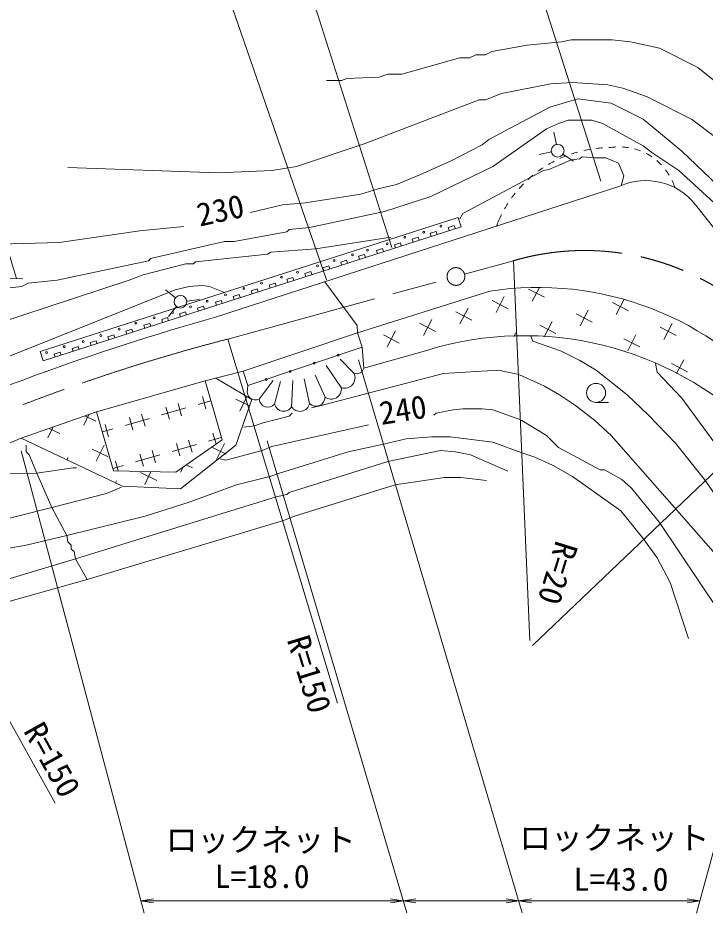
# Model space of a CAD drawing. Units: millimetres, scale not verified. Extents: x 40000 to 680000, y 20000 to 380000.
# Drawn here: x 154709 to 208908, y 248631 to 319280 of the extents above; entities that cross this region are included whole.
import ezdxf
from ezdxf.enums import TextEntityAlignment as Align

# ---------------------------------------------------------------- set-up
doc = ezdxf.new("R2010")
doc.units = ezdxf.units.MM
doc.header["$LTSCALE"] = 1000
doc.linetypes.add('CHAIN', pattern=[18.5, 12, -1.5, 3.5, -1.5])
for name, color, linetype, lineweight in [('M-BGD', 7, 'Continuous', 13), ('M-BMK', 2, 'CHAIN', 13), ('M-STR-HTXT', 7, 'Continuous', 13)]:
    doc.layers.add(name, color=color, linetype=linetype, lineweight=lineweight)
doc.styles.add('ＭＳ ゴシック', font='')
doc.styles.get('ＭＳ ゴシック').set_extended_font_data('MS Gothic')

# ---------------------------------------------------------------- blocks, each defined once
blk = doc.blocks.new('電力柱1')
at = {"color": 7, "linetype": 'Continuous', "lineweight": 13}
for p, q in [((0.4, 0.311), (1.186, 0.93)), ((-0.49, 0.061), (-1.483, 0.18)), ((0.316, -0.391), (0.934, -1.176))]:
    blk.add_line(p, q, dxfattribs=at)
blk.add_circle((0.007, 0.002), 0.5, dxfattribs=at)
blk = doc.blocks.new('広葉樹林')
at = {"color": 7, "linetype": 'Continuous', "lineweight": 13}
blk.add_line((0, 0), (1, 0), dxfattribs=at)
blk.add_circle((0, 0.75), 0.75, dxfattribs=at)
blk = doc.blocks.new('針葉樹林')
at = {"color": 7, "linetype": 'Continuous', "lineweight": 13}
for p, q in [((-0.6, 0), (0, 2)), ((0, 2), (0.6, 0)), ((0.1, 0), (1.1, 0))]:
    blk.add_line(p, q, dxfattribs=at)
blk = doc.blocks.new('open_arrow')
at = {"color": 0, "linetype": 'Continuous', "lineweight": -2}
blk.add_lwpolyline([(7.5, 1.25), (0, 0), (7.5, -1.25)], dxfattribs=at)

msp = doc.modelspace()

# ---------------------------------------------------------------- linework, layer by layer
at = {"layer": 'M-BGD'}
for p, q in [((182017, 309344), (176683, 307566)), ((204031, 309175), (204708, 308667)), ((198358, 308074), (197596, 307735)), ((197596, 307735), (196580, 307312)), ((202187, 306003), (170281, 295656)), ((223843, 284621), (208149, 304538)), ((183626, 304010), (177699, 302740)), ((156475, 292944), (189420, 303539)), ((189657, 302803), (189420, 303539)), ((156712, 292207), (189657, 302803)), ((187227, 302284), (187698, 302435)), ((187774, 302197), (187698, 302435)), ((188639, 302738), (189110, 302889)), ((188715, 302500), (188639, 302738)), ((189186, 302651), (189110, 302889)), ((191906, 302669), (191930, 302696)), ((184134, 301978), (178207, 301047)), ((185815, 301830), (186286, 301981)), ((185892, 301592), (185815, 301830)), ((186362, 301743), (186286, 301981)), ((187304, 302046), (187227, 302284)), ((182991, 300922), (183462, 301073)), ((183538, 300835), (183462, 301073)), ((184403, 301376), (184874, 301527)), ((184480, 301138), (184403, 301376)), ((184950, 301289), (184874, 301527)), ((181579, 300467), (182050, 300619)), ((181656, 300229), (181579, 300467)), ((182126, 300381), (182050, 300619)), ((183068, 300684), (182991, 300922)), ((178755, 299559), (179226, 299711)), ((178832, 299321), (178755, 299559)), ((179303, 299473), (179226, 299711)), ((180167, 300013), (180638, 300165)), ((180244, 299775), (180167, 300013)), ((180714, 299927), (180638, 300165)), ((177343, 299105), (177814, 299256)), ((177420, 298867), (177343, 299105)), ((177891, 299018), (177814, 299256)), ((174520, 298197), (174990, 298348)), ((174596, 297959), (174520, 298197)), ((175067, 298110), (174990, 298348)), ((175932, 298651), (176402, 298802)), ((176008, 298413), (175932, 298651)), ((176479, 298564), (176402, 298802)), ((181473, 294998), (178908, 298454)), ((171696, 297289), (172166, 297440)), ((172243, 297202), (172166, 297440)), ((173108, 297743), (173578, 297894)), ((173184, 297505), (173108, 297743)), ((173655, 297656), (173578, 297894)), ((191920, 297713), (181494, 294428)), ((194979, 297883), (196234, 297229)), ((195840, 298005), (195280, 296929)), ((170284, 296835), (170754, 296986)), ((170360, 296597), (170284, 296835)), ((170831, 296748), (170754, 296986)), ((171772, 297051), (171696, 297289)), ((192118, 296981), (193372, 296328)), ((193072, 297281), (192419, 296027)), ((201604, 296825), (202858, 296172)), ((202510, 297035), (201904, 295871)), ((167460, 295926), (167931, 296078)), ((168007, 295840), (167931, 296078)), ((168872, 296381), (169343, 296532)), ((168948, 296143), (168872, 296381)), ((169419, 296294), (169343, 296532)), ((189257, 296079), (190511, 295426)), ((190210, 296380), (189557, 295125)), ((199696, 296224), (199043, 294969)), ((166048, 295472), (166519, 295624)), ((166125, 295234), (166048, 295472)), ((166595, 295386), (166519, 295624)), ((167536, 295688), (167460, 295926)), ((187349, 295478), (186696, 294224)), ((196835, 295322), (196205, 294112)), ((198742, 295923), (199997, 295270)), ((163224, 294564), (163695, 294716)), ((163771, 294478), (163695, 294716)), ((164636, 295018), (165107, 295170)), ((164713, 294780), (164636, 295018)), ((165183, 294932), (165107, 295170)), ((181494, 294428), (181473, 294998)), ((186395, 295177), (187650, 294524)), ((195881, 295021), (197135, 294368)), ((205367, 294865), (206621, 294212)), ((206320, 295166), (205667, 293912)), ((161812, 294110), (162283, 294261)), ((161889, 293872), (161812, 294110)), ((162359, 294023), (162283, 294261)), ((163301, 294326), (163224, 294564)), ((172485, 291402), (181494, 294428)), ((181866, 293294), (181494, 294428)), ((183534, 294276), (184789, 293623)), ((184488, 294576), (183835, 293322)), ((193973, 294420), (193832, 294148)), ((202505, 293964), (203760, 293310)), ((203459, 294264), (202806, 293010)), ((158988, 293202), (159459, 293353)), ((159065, 292964), (158988, 293202)), ((159536, 293115), (159459, 293353)), ((160400, 293656), (160871, 293807)), ((160477, 293418), (160400, 293656)), ((160947, 293569), (160871, 293807)), ((172856, 290268), (181866, 293294)), ((181866, 293294), (181990, 291643)), ((156712, 292207), (156475, 292944)), ((157576, 292748), (158047, 292899)), ((157653, 292510), (157576, 292748)), ((158124, 292661), (158047, 292899)), ((187031, 293063), (181990, 291643)), ((180217, 290101), (179012, 291854)), ((181215, 291245), (180137, 292336)), ((206268, 292004), (207523, 291351)), ((207222, 292305), (206654, 291213)), ((169468, 290646), (172485, 291402)), ((172856, 290268), (172469, 291399)), ((178932, 289351), (178156, 291078)), ((160917, 288193), (169468, 290646)), ((170806, 285982), (169468, 290646)), ((173152, 289162), (170320, 290854)), ((173738, 289190), (174836, 290676)), ((174956, 288789), (175411, 290596)), ((176295, 288588), (176389, 290676)), ((177714, 288842), (177285, 290797)), ((172827, 289980), (172856, 290268)), ((182441, 289701), (178631, 288685)), ((169923, 289059), (168925, 288773)), ((169543, 288430), (169268, 289391)), ((171891, 285551), (173152, 289162)), ((171892, 289192), (172982, 288666)), ((172775, 289396), (172221, 288248)), ((167964, 288497), (166041, 287946)), ((166660, 287603), (166384, 288564)), ((167621, 287879), (167345, 288840)), ((178631, 288685), (177869, 288516)), ((154954, 286115), (160917, 288193)), ((160313, 287983), (159902, 287131)), ((159994, 287872), (160846, 287460)), ((162254, 283529), (160917, 288193)), ((165080, 287670), (163158, 287119)), ((163776, 286776), (163500, 287737)), ((164737, 287052), (164462, 288013)), ((194294, 287585), (194463, 287500)), ((157480, 286995), (157069, 286144)), ((157162, 286884), (158013, 286473)), ((162196, 286843), (161372, 286606)), ((161854, 286224), (161578, 287186)), ((173381, 287077), (172535, 286992)), ((174059, 287331), (173381, 287077)), ((182356, 287161), (174736, 285468)), ((170750, 286176), (169752, 285889)), ((170339, 285656), (170095, 286508)), ((136625, 278449), (154954, 286115)), ((154954, 286115), (162965, 282314)), ((161504, 285572), (160889, 284298)), ((168791, 285613), (166868, 285062)), ((167164, 283438), (170806, 285982)), ((167487, 284719), (167211, 285681)), ((167530, 282110), (171891, 285551)), ((168448, 284995), (168172, 285956)), ((170990, 285701), (170375, 284428)), ((174736, 285468), (173974, 285129)), ((160560, 285243), (161834, 284628)), ((165907, 284786), (163985, 284235)), ((164603, 283892), (164328, 284853)), ((165565, 284168), (165289, 285129)), ((170046, 285372), (171139, 284844)), ((158672, 284584), (158580, 284395)), ((162629, 283522), (162405, 284302)), ((167985, 284012), (168487, 283770)), ((159073, 283775), (156194, 283351)), ((156194, 283351), (157379, 280642)), ((159073, 283775), (159327, 283775)), ((163024, 283959), (162199, 283723)), ((162254, 283529), (167164, 283438)), ((164380, 283397), (165654, 282782)), ((165203, 283475), (164710, 282453)), ((167734, 283836), (167542, 283440)), ((175329, 283351), (174567, 283097)), ((162492, 282739), (162413, 282576)), ((208857, 282843), (212751, 277255)), ((162965, 282314), (167530, 282110)), ((184473, 282420), (176514, 279965)), ((175075, 281489), (159242, 276578)), ((175921, 281658), (175075, 281489)), ((157379, 280642), (158565, 278441)), ((206486, 280642), (211397, 275054)), ((176514, 279965), (175667, 279626)), ((175667, 279626), (160173, 274969)), ((205301, 279457), (209957, 272514)), ((159242, 276578), (160173, 274969)), ((160173, 274969), (149421, 271921))]:
    msp.add_line(p, q, dxfattribs=at)
for points in [[(197596, 317387), (194887, 317133), (192093, 316625), (191585, 316371), (190823, 316371), (190315, 316117), (189553, 316117), (184981, 314847), (183880, 314847), (183203, 314593), (180663, 314509)], [(197596, 317387), (198358, 317557), (201575, 317557), (203015, 317387), (205301, 316879), (208349, 315355), (214360, 310529)], [(179054, 314339), (180239, 314339), (180663, 314509)], [(198443, 314170), (196749, 314085), (192855, 313323), (191585, 312815), (191077, 312815), (182017, 309344)], [(198443, 314170), (201237, 314001), (202422, 313747), (204285, 313069), (207841, 311291), (209873, 309767), (211989, 307651)], [(198866, 312900), (196665, 312223), (191839, 309683), (191331, 309259), (188875, 307989), (186420, 306889), (184557, 306127), (183118, 305788)], [(198866, 312900), (201491, 312561), (204031, 311291), (207079, 308751), (210465, 305534)], [(183626, 304010), (187267, 305195), (192177, 307566), (196411, 310529), (197342, 310953), (198104, 311207), (199374, 311207)], [(199374, 311207), (199967, 311207), (200813, 310953), (204031, 309175)], [(200221, 308243), (199205, 308328), (199035, 308159), (198358, 308074)], [(200221, 308243), (201067, 308243), (202083, 307820), (202507, 306804), (202298, 306039)], [(204708, 308667), (206825, 307227), (209619, 304687)], [(158649, 307481), (170503, 307058), (174736, 307227), (176683, 307566)], [(196580, 307312), (196157, 307227), (189807, 303841), (189553, 303417)], [(183118, 305788), (181763, 305365), (177361, 304687)], [(177361, 304687), (175583, 304518), (173043, 303925)], [(177699, 302740), (176091, 302571), (175921, 302401), (171773, 301639), (171011, 301639), (165169, 300285), (164999, 300115), (157803, 298591), (155517, 298337), (155009, 298083), (152638, 297829), (151707, 297575), (149590, 297491), (149251, 297321), (148405, 297321)], [(167793, 302825), (164322, 302486), (157972, 301555), (152299, 301385)], [(178207, 301047), (174651, 300793), (174397, 300623), (168725, 300031), (168555, 299861), (167963, 299861), (164576, 299015), (163475, 298591), (155009, 295797), (152723, 295035), (150860, 294443), (148489, 293342)], [(171012, 297619), (169825, 298083), (169233, 298168), (168217, 298083), (167116, 297829), (148489, 290379)], [(195177, 294163), (195310, 293765), (197511, 293003), (199035, 292241), (200305, 291479), (202761, 289532), (204454, 287923), (206571, 285722), (208857, 282843)], [(210550, 284537), (207079, 289278), (205131, 291310), (204991, 292010)], [(194209, 291141), (192601, 291479), (188283, 291225), (182441, 289701)], [(194209, 291141), (196241, 290209), (197427, 289532), (198697, 288685), (200221, 287500), (201491, 286315), (206486, 280642)], [(187521, 287923), (187690, 288093), (189045, 288347), (189807, 288431), (191331, 288431), (192177, 288347), (194294, 287585)], [(174059, 287331), (176091, 287839), (176345, 288093)], [(194463, 287500), (196411, 286315), (197342, 285383), (200644, 283605), (200983, 283605), (202337, 282843), (203099, 282166), (205301, 279457)], [(183541, 285637), (185319, 286061), (187351, 286230), (188791, 286230), (192177, 285807), (194463, 284960)], [(155347, 285553), (155347, 285045), (155601, 284791), (156194, 283351)], [(183541, 285637), (180747, 285045), (175329, 283351)], [(173974, 285129), (171095, 284367), (170651, 284478)], [(183880, 284283), (188029, 285129), (189214, 285045), (190399, 284791), (193363, 283521)], [(194463, 284960), (195479, 284621), (196919, 283944), (198443, 283097), (202253, 280388), (204031, 278187)], [(183880, 284283), (176091, 281827), (175921, 281658)], [(149336, 283605), (152638, 283267), (156194, 283351)], [(174567, 283097), (171942, 282420), (168217, 281065), (164745, 279965), (158565, 278441)], [(191669, 282759), (189637, 283013), (188367, 283013), (184473, 282420)], [(162883, 282251), (161697, 281743), (157379, 280642)], [(157379, 280642), (151622, 279203), (151453, 279033), (146373, 277763)], [(158565, 278441), (155347, 277679), (147219, 276239)], [(158565, 278441), (158649, 277933), (158903, 277679), (158903, 277340), (159157, 277171), (159242, 276578)], [(204031, 278187), (205131, 276663), (206147, 274715), (207587, 270313)], [(159242, 276578), (153823, 274969), (153400, 275054)]]:
    msp.add_lwpolyline(points, dxfattribs=at)
for centre in [(186714, 302358), (188076, 302850), (185226, 301965), (182293, 300941), (183837, 301460), (181086, 300576), (178335, 299720), (179641, 300141), (175486, 298808), (176763, 299215), (173928, 298344), (171079, 297432), (172539, 297937), (169648, 296913), (166911, 296029), (168329, 296478), (165451, 295622), (162701, 294723), (164020, 295187), (161241, 294218), (158350, 293334), (159866, 293741), (156974, 292871), (179970, 292657), (178074, 292021), (176178, 291384), (174282, 290747)]:
    msp.add_circle(centre, 75, dxfattribs=at)
for centre, radius, start, end in [((201406, 299475), 9565, 99.45778, 102.4528), ((201406, 299475), 9565, 93.46774, 96.46276), ((201406, 299475), 9565, 90.25791, 90.47272), ((202126, 304495), 4609, 93.32636, 99.54241), ((202126, 304495), 4609, 80.89425, 87.1103), ((202126, 304495), 4609, 68.46214, 74.6782), ((201406, 299475), 9565, 111.43786, 114.43288), ((201406, 299475), 9565, 105.44782, 108.44284), ((202126, 304495), 4609, 56.03003, 62.24609), ((201406, 299475), 9565, 123.41794, 126.41296), ((201406, 299475), 9565, 117.4279, 120.42292), ((202126, 304495), 4609, 43.59793, 49.81398), ((201406, 299475), 9565, 129.40798, 132.403), ((202126, 304495), 4609, 31.16582, 37.38187), ((201406, 299475), 9565, 135.39802, 138.39304), ((204237, 301478), 4967, 38.02355, 114.36665), ((202126, 304495), 4609, 18.73371, 24.94976), ((202126, 304495), 4609, 17.61832, 18.73371), ((201406, 299475), 9565, 141.38806, 144.38308), ((201406, 299475), 9565, 147.3781, 150.37312), ((201406, 299475), 9565, 156.36316, 159.35818), ((201406, 299475), 9565, 153.36814, 156.36316), ((195741, 273240), 24770, 38.82687, 98.87367), ((224666, 103193), 200000, 105.7788, 114.39673), ((194643, 268197), 26005, 45.44037, 107.02062), ((180478, 290881), 822, 251.55276, 26.31303), ((181433, 291774), 572, 247.56288, 346.75754), ((173447, 289775), 653, 161.67342, 296.43369), ((179419, 289994), 806, 232.8763, 7.63657), ((174431, 289243), 695, 184.37401, 319.13428), ((178217, 289350), 715, 225.28442, 0.04469), ((175667, 288967), 733, 194.0891, 328.84937), ((176951, 289011), 781, 212.78195, 347.54222)]:
    msp.add_arc(centre, radius, start, end, dxfattribs=at)
at = {"layer": 'M-BMK'}
for p, q in [((189932, 299058), (193786, 300115)), ((171265, 293935), (188582, 298687))]:
    msp.add_line(p, q, dxfattribs=at)
msp.add_circle((189257, 298872), 700, dxfattribs=at)
for centre, radius, start, end in [((199408, 280922), 20000, 28.49522, 106.32446), ((208879, 148727), 150000, 104.5228, 116.02257)]:
    msp.add_arc(centre, radius, start, end, dxfattribs=at)
at = {"layer": 'M-STR-HTXT'}
for p, q in [((200679, 306402), (194363, 326217)), ((184211, 301153), (177895, 320967)), ((195089, 270144), (193786, 300115)), ((179907, 265206), (171265, 293935)), ((181567, 292300), (194491, 248639)), ((216985, 290463), (195285, 269748)), ((174357, 285898), (185386, 248639)), ((154954, 285115), (164656, 248631)), ((218014, 284434), (208218, 248633)), ((143071, 283521), (157650, 257301)), ((164399, 249597), (185102, 249597)), ((185102, 249597), (194207, 249597)), ((194207, 249597), (208482, 249597))]:
    msp.add_line(p, q, dxfattribs=at)
msp.add_lwpolyline([(179055, 298618), (169456, 326377), (202227, 337733)], dxfattribs=at)

# ---------------------------------------------------------------- block references
at = {"layer": 'M-BGD', "xscale": 1000, "yscale": 1000}
for name, p, rotation in [('電力柱1', (197288, 308799), 153.08134), ('針葉樹林', (153986, 298710), 359.44375), ('電力柱1', (167538, 296886), 193.08134), ('広葉樹林', (200299, 288939), 359.44375)]:
    msp.add_blockref(name, p, dxfattribs=dict(at, rotation=rotation))
at = {"layer": 'M-STR-HTXT', "rotation": 109.1}
msp.add_blockref('open_arrow', (179055, 298618), dxfattribs=at)
at = {"layer": 'M-STR-HTXT', "xscale": 133, "yscale": 133}
for p in [(164399, 249597), (185102, 249597), (194207, 249597)]:
    msp.add_blockref('open_arrow', p, dxfattribs=at)
at = {"layer": 'M-STR-HTXT', "xscale": 133, "yscale": 133, "rotation": 180}
for p in [(185102, 249597), (194207, 249597), (208482, 249597)]:
    msp.add_blockref('open_arrow', p, dxfattribs=at)

# ---------------------------------------------------------------- texts
at = {"layer": 'M-BGD', "style": 'ＭＳ ゴシック'}
for s, rotation, p in [('230', 12.417, (170990, 302672)), ('240', 9.028, (185307, 286905))]:
    msp.add_text(s, height=1833, rotation=rotation, dxfattribs=at).set_placement(p, align=Align.BOTTOM_CENTER)
at = {"layer": 'M-STR-HTXT', "style": 'ＭＳ ゴシック'}
for s, rotation, p in [('R=20', 252.827, (195163, 273513)), ('R=150', 287.008, (177205, 264084)), ('R=150', 299.076, (157650, 257301))]:
    msp.add_text(s, height=1833, rotation=rotation, dxfattribs=at).set_placement(p, align=Align.BOTTOM_RIGHT)
for s, p in [('ロックネット', (181366, 252945)), ('ロックネット', (209257, 253102)), ('L=18.0', (177714, 250068)), ('L=43.0', (206021, 249846))]:
    msp.add_text(s, height=1833, dxfattribs=at).set_placement(p, align=Align.BOTTOM_RIGHT)

doc.saveas('drawing.dxf')
